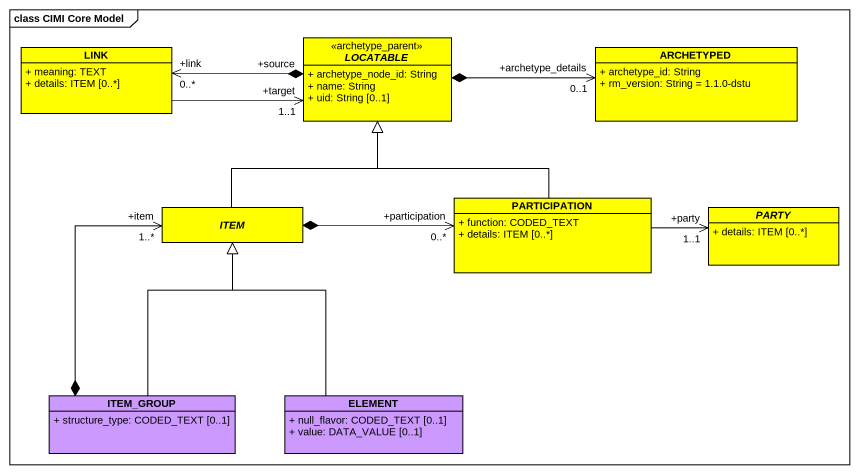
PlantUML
@startuml
mainframe class CIMI Core Model
hide circle
hide empty members
skinparam classAttributeIconSize 0
class LINK #FFFF00 {
  + meaning: TEXT
  + details: ITEM [0..*]
}
abstract class LOCATABLE <<archetype_parent>> #FFFF00 {
  + archetype_node_id: String
  + name: String
  + uid: String [0..1]
}
class ARCHETYPED #FFFF00 {
  + archetype_id: String
  + rm_version: String = 1.1.0-dstu
}
abstract class ITEM #FFFF00
class PARTICIPATION #FFFF00 {
  + function: CODED_TEXT
  + details: ITEM [0..*]
}
abstract class PARTY #FFFF00 {
  + details: ITEM [0..*]
}
class ITEM_GROUP #CC99FF {
  + structure_type: CODED_TEXT [0..1]
}
class ELEMENT #CC99FF {
  + null_flavor: CODED_TEXT [0..1]
  + value: DATA_VALUE [0..1]
}
LINK -right-> "+target\n1..1" LOCATABLE
LOCATABLE "+source" *-left-> "+link\n0..*" LINK
LOCATABLE *-right-> "+archetype_details\n0..1" ARCHETYPED
ITEM -up-|> LOCATABLE
PARTICIPATION -up-|> LOCATABLE
PARTICIPATION "+participation\n0..*" <-left-* ITEM
PARTICIPATION -right-> "+party\n1..1" PARTY
ITEM_GROUP *-up-> "+item\n1..*" ITEM
ITEM_GROUP -up-|> ITEM
ELEMENT -up-|> ITEM
@enduml
